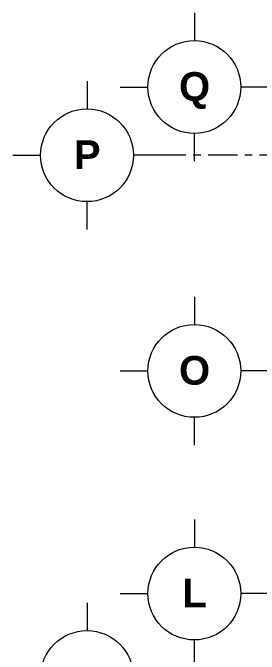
# Model space of a CAD drawing. Header units: millimetres. Extents: x -20144 to 117103, y -11426 to 48263.
# Drawn here: x 53593 to 58906, y 31643 to 45470 of the extents above; entities that cross this region are included whole.
import ezdxf

# ---------------------------------------------------------------- set-up
doc = ezdxf.new("R2010")
doc.units = ezdxf.units.MM
doc.linetypes.add('Grid Line', pattern=[22.225, 12.7, -3.175, 3.175, -3.175])
doc.layers.add('KH', color=6, linetype='Continuous', lineweight=5)
doc.layers.add('TRUC', color=225, linetype='Continuous', lineweight=5)
doc.styles.add('Arial_B', font='arialbd.ttf', dxfattribs={"height": 619.047619})

# ---------------------------------------------------------------- blocks, each defined once
blk = doc.blocks.new('Grid - FamilyAL-KH TRUC-550400-MẶT BẰNG HẦM 2')
at = {"layer": 'KH'}
for p, q in [((0, 7), (0, 4)), ((-8, -1), (-5, -1)), ((8, -1), (5, -1)), ((0, -9), (0, -6))]:
    blk.add_line(p, q, dxfattribs=at)
blk.add_circle((0, -1), 5, dxfattribs=at)

msp = doc.modelspace()

# ---------------------------------------------------------------- linework, layer by layer
at = {"layer": 'TRUC', "linetype": 'Grid Line', "ltscale": 50}
msp.add_line((114000.5, 42399.9), (56593, 42399.9), dxfattribs=at)

# ---------------------------------------------------------------- block references
at = {"lineweight": 5, "xscale": 200.0000000000002, "yscale": 200.0000000000002, "zscale": 200.0000000000002, "rotation": 90}
for p in [(57307.6, 43869.9), (54993, 42399.9), (57307.6, 37749.9), (57307.6, 32949.9), (54993, 31149.9)]:
    msp.add_blockref('Grid - FamilyAL-KH TRUC-550400-MẶT BẰNG HẦM 2', p, dxfattribs=at)

# ---------------------------------------------------------------- texts
at = {"layer": 'KH', "char_height": 619.048, "attachment_point": 2, "line_spacing_factor": 0.941778, "style": 'Arial_B'}
for s, insert, width in [('\\fArial|b1|i0|c0|p34|;Q', (57512.8, 44192.4), 785.949), ('\\fArial|b1|i0|c0|p34|;P', (55198.1, 42722.4), 668.424), ('\\fArial|b1|i0|c0|p34|;O', (57512.8, 38072.4), 785.949), ('\\fArial|b1|i0|c0|p34|;L', (57512.8, 33272.4), 617.007)]:
    msp.add_mtext(s, dxfattribs=dict(at, insert=insert, width=width))

doc.saveas('drawing.dxf')
